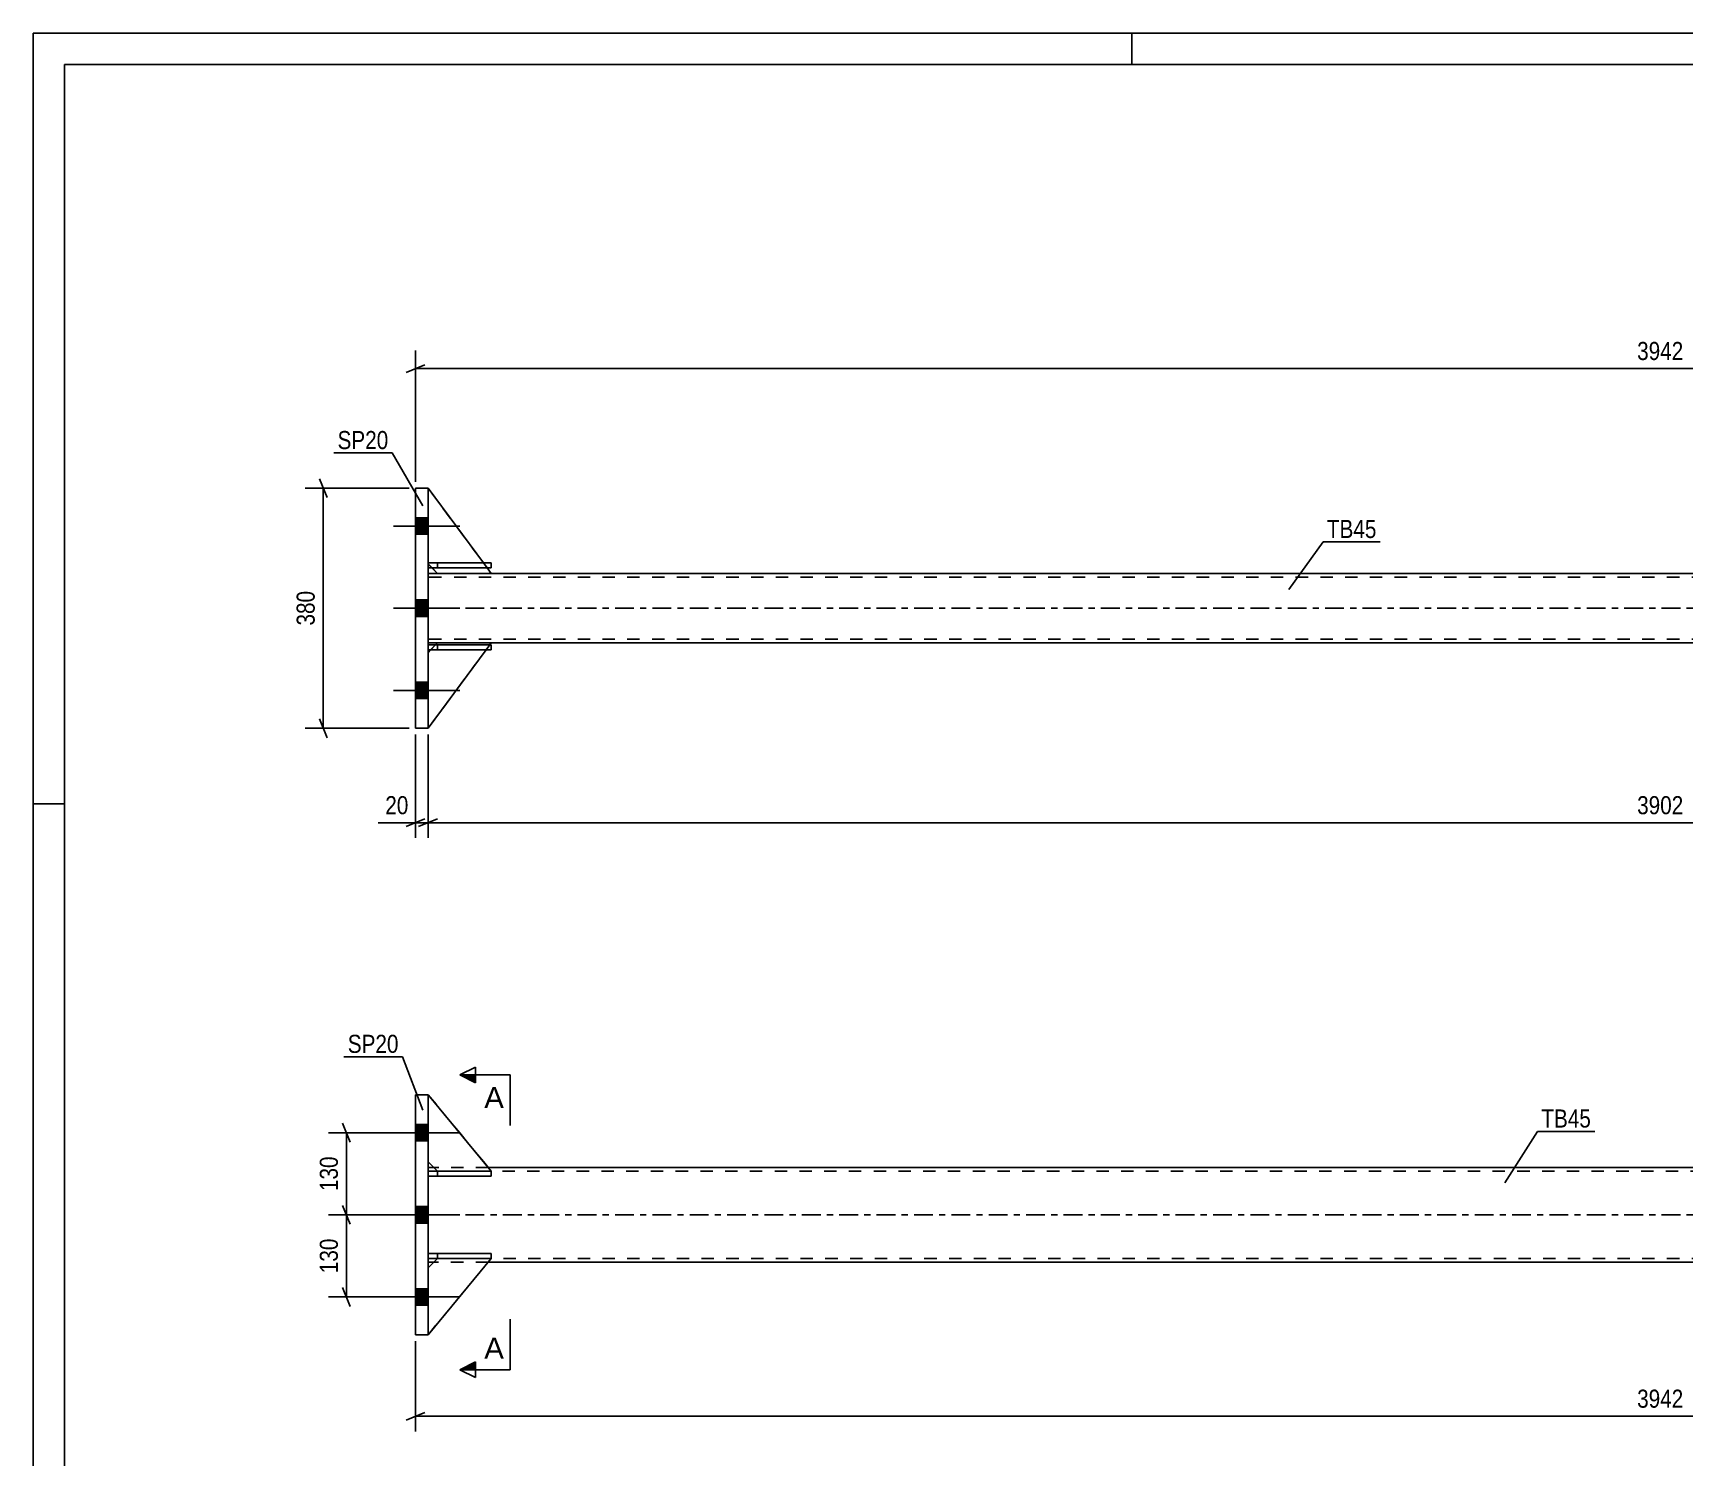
# Model space of a CAD drawing. Header units: millimetres. Extents: x 0 to 594, y 0 to 420.
# Drawn here: x 0 to 261.6, y 194.5 to 420 of the extents above; entities that cross this region are included whole.
import ezdxf

# ---------------------------------------------------------------- set-up
doc = ezdxf.new("R2010")
doc.units = ezdxf.units.MM
doc.linetypes.add('DXK_LINE_DOT2', pattern=[3.9198, 1.9599, -1.9599])
doc.linetypes.add('DXK_LINE_DOT3', pattern=[5.9187, 2.979, -0.9799, 0.9799, -0.9799])
doc.styles.add('Arial', font='ARIAL.TTF', dxfattribs={"height": 0.2})
doc.styles.add('Arial Narrow', font='ARIALN.TTF', dxfattribs={"height": 0.2})

# ---------------------------------------------------------------- blocks, each defined once
blk = doc.blocks.new('Unknown-580441478-1163')
at = {"color": 5, "linetype": 'Continuous'}
for p, q in [((594, 420), (0, 420)), ((0, 420), (0, 0)), ((174, 415), (174, 420)), ((589, 415), (5, 415)), ((5, 415), (5, 5)), ((5, 298), (0, 298))]:
    blk.add_line(p, q, dxfattribs=at)
blk = doc.blocks.new('Part-580441478-1794 - 1775')
at = {"color": 2, "linetype": 'Continuous'}
for p, q in [((63.47, 240.46), (62.56, 240.46)), ((443.25, 240.46), (72.08, 240.46)), ((63.45, 225.46), (62.56, 225.46)), ((443.27, 225.46), (72.06, 225.46))]:
    blk.add_line(p, q, dxfattribs=at)
at = {"color": 7, "linetype": 'DXK_LINE_DOT2'}
for p, q in [((62.56, 225.46), (62.56, 240.46)), ((62.56, 239.86), (452.76, 239.86)), ((72.08, 240.46), (63.47, 240.46)), ((452.76, 226.06), (62.56, 226.06)), ((72.06, 225.46), (63.45, 225.46))]:
    blk.add_line(p, q, dxfattribs=at)
at = {"color": 7, "linetype": 'DXK_LINE_DOT3'}
blk.add_line((62.56, 232.96), (452.76, 232.96), dxfattribs=at)
blk = doc.blocks.new('Part-580441478-1797 - 1775')
at = {"color": 7, "linetype": 'DXK_LINE_DOT2'}
for p, q in [((62.56, 226.06), (62.56, 226.86)), ((64.06, 226.86), (62.56, 226.86)), ((72.56, 226.86), (62.56, 226.86)), ((62.56, 226.06), (72.56, 226.06)), ((72.56, 226.06), (62.56, 226.06)), ((64.06, 226.06), (64.06, 226.86)), ((64.06, 226.86), (72.56, 226.86)), ((72.56, 226.06), (72.56, 226.86))]:
    blk.add_line(p, q, dxfattribs=at)
blk = doc.blocks.new('Part-580441478-1788 - 1775')
at = {"color": 2, "linetype": 'Continuous'}
for p, q in [((72.56, 239.87), (62.56, 251.96)), ((64.06, 239.87), (62.56, 241.37)), ((64.06, 239.87), (64.06, 239.87)), ((64.06, 239.87), (72.56, 239.87)), ((72.56, 239.87), (72.56, 239.87))]:
    blk.add_line(p, q, dxfattribs=at)
at = {"color": 7, "linetype": 'DXK_LINE_DOT2'}
for p, q in [((62.56, 241.37), (62.56, 251.96)), ((62.56, 251.96), (72.56, 239.87)), ((64.06, 239.87), (62.56, 241.37)), ((72.56, 239.87), (64.06, 239.87))]:
    blk.add_line(p, q, dxfattribs=at)
blk = doc.blocks.new('Part-580441478-1800 - 1775')
at = {"color": 7, "linetype": 'DXK_LINE_DOT2'}
for p, q in [((62.56, 239.86), (62.56, 239.06)), ((64.06, 239.86), (62.56, 239.86)), ((72.56, 239.86), (62.56, 239.86)), ((62.56, 239.06), (72.56, 239.06)), ((72.56, 239.06), (62.56, 239.06)), ((64.06, 239.06), (64.06, 239.86)), ((64.06, 239.86), (72.56, 239.86)), ((72.56, 239.86), (72.56, 239.06))]:
    blk.add_line(p, q, dxfattribs=at)
blk = doc.blocks.new('Part-580441478-1803 - 1775')
at = {"color": 2, "linetype": 'Continuous'}
for p, q in [((62.56, 226.86), (72.56, 226.86)), ((62.56, 226.86), (62.56, 226.86)), ((62.56, 226.86), (62.56, 226.06)), ((71.74, 226.06), (62.56, 226.06)), ((62.56, 226.06), (62.56, 226.06)), ((72.56, 226.06), (72.56, 226.86)), ((72.56, 226.06), (72.56, 226.06))]:
    blk.add_line(p, q, dxfattribs=at)
at = {"color": 7, "linetype": 'DXK_LINE_DOT2'}
for p, q in [((62.56, 226.06), (62.56, 226.86)), ((64.06, 226.86), (62.56, 226.86)), ((64.06, 226.06), (62.56, 226.06)), ((72.56, 226.86), (64.06, 226.86)), ((64.06, 226.86), (64.06, 226.06)), ((72.56, 226.06), (64.06, 226.06)), ((72.56, 226.06), (71.74, 226.06)), ((72.56, 226.06), (72.56, 226.06))]:
    blk.add_line(p, q, dxfattribs=at)
blk = doc.blocks.new('Part-580441478-1806 - 1775')
at = {"color": 7, "linetype": 'DXK_LINE_DOT2'}
for p, q in [((64.06, 226.07), (62.56, 224.57)), ((62.56, 213.96), (72.56, 226.07)), ((62.56, 224.57), (64.06, 226.07)), ((62.56, 213.96), (72.56, 226.07)), ((72.56, 226.07), (64.06, 226.07)), ((64.06, 226.07), (64.06, 226.07)), ((64.06, 226.07), (72.56, 226.07)), ((72.56, 226.07), (72.56, 226.07)), ((62.56, 224.57), (62.56, 213.96))]:
    blk.add_line(p, q, dxfattribs=at)
blk = doc.blocks.new('Part-580441478-1809 - 1775')
at = {"color": 2, "linetype": 'Continuous'}
for p, q in [((62.56, 213.96), (72.56, 226.07)), ((62.56, 224.57), (64.05, 226.06)), ((72.56, 226.07), (71.74, 226.07)), ((72.56, 226.07), (72.56, 226.07)), ((62.56, 213.96), (62.56, 213.96))]:
    blk.add_line(p, q, dxfattribs=at)
at = {"color": 7, "linetype": 'DXK_LINE_DOT2'}
for p, q in [((62.56, 224.57), (64.06, 226.07)), ((62.56, 213.96), (72.56, 226.07)), ((64.05, 226.06), (64.06, 226.07)), ((71.74, 226.07), (64.06, 226.07)), ((64.06, 226.07), (64.06, 226.07)), ((64.06, 226.07), (72.56, 226.07)), ((62.56, 224.57), (62.56, 213.96)), ((62.56, 213.96), (62.56, 213.96))]:
    blk.add_line(p, q, dxfattribs=at)
blk = doc.blocks.new('Part-580441478-1812 - 1775')
at = {"color": 7, "linetype": 'DXK_LINE_DOT2'}
for p, q in [((62.56, 241.37), (62.56, 251.96)), ((62.56, 251.96), (72.56, 239.87)), ((72.56, 239.87), (62.56, 251.96)), ((64.06, 239.87), (62.56, 241.37)), ((62.56, 241.37), (64.06, 239.87)), ((72.56, 239.87), (64.06, 239.87)), ((64.06, 239.87), (64.06, 239.87)), ((64.06, 239.87), (72.56, 239.87)), ((72.56, 239.87), (72.56, 239.87))]:
    blk.add_line(p, q, dxfattribs=at)
blk = doc.blocks.new('Bolt-580441478-1825 - 1775')
at = {"linetype": 'Continuous'}
for points in [[(60.56, 247.26), (60.56, 244.66), (62.56, 244.66), (62.56, 247.26)], [(60.56, 247.26), (60.56, 244.66), (62.56, 244.66), (62.56, 247.26)], [(60.56, 247.26), (60.56, 244.66), (62.56, 244.66), (62.56, 247.26)], [(60.56, 234.26), (60.56, 231.66), (62.56, 231.66), (62.56, 234.26)], [(60.56, 234.26), (60.56, 231.66), (62.56, 231.66), (62.56, 234.26)], [(60.56, 221.26), (60.56, 218.66), (62.56, 218.66), (62.56, 221.26)], [(60.56, 221.26), (60.56, 218.66), (62.56, 218.66), (62.56, 221.26)], [(60.56, 221.26), (60.56, 218.66), (62.56, 218.66), (62.56, 221.26)]]:
    blk.add_hatch(color=1, dxfattribs=at).paths.add_polyline_path(points)
at = {"color": 1, "linetype": 'Continuous'}
for p, q in [((57.06, 245.96), (67.56, 245.96)), ((57.06, 245.96), (67.56, 245.96)), ((57.06, 245.96), (67.56, 245.96)), ((60.56, 247.26), (62.56, 247.26)), ((60.56, 247.26), (62.56, 247.26)), ((60.56, 247.26), (62.56, 247.26)), ((60.56, 244.66), (62.56, 244.66)), ((60.56, 244.66), (62.56, 244.66)), ((60.56, 244.66), (62.56, 244.66)), ((57.06, 232.96), (67.56, 232.96)), ((57.06, 232.96), (67.56, 232.96)), ((60.56, 234.26), (62.56, 234.26)), ((60.56, 234.26), (62.56, 234.26)), ((60.56, 231.66), (62.56, 231.66)), ((60.56, 231.66), (62.56, 231.66)), ((57.06, 219.96), (67.56, 219.96)), ((57.06, 219.96), (67.56, 219.96)), ((57.06, 219.96), (67.56, 219.96)), ((60.56, 221.26), (62.56, 221.26)), ((60.56, 221.26), (62.56, 221.26)), ((60.56, 221.26), (62.56, 221.26)), ((60.56, 218.66), (62.56, 218.66)), ((60.56, 218.66), (62.56, 218.66)), ((60.56, 218.66), (62.56, 218.66))]:
    blk.add_line(p, q, dxfattribs=at)
blk = doc.blocks.new('Part-580441478-1832 - 1775')
at = {"color": 2, "linetype": 'Continuous'}
for p, q in [((62.56, 239.86), (72.56, 239.86)), ((62.56, 239.86), (62.56, 239.86)), ((62.56, 239.86), (62.56, 239.06)), ((72.56, 239.06), (62.56, 239.06)), ((62.56, 239.06), (62.56, 239.06)), ((72.56, 239.06), (72.56, 239.86))]:
    blk.add_line(p, q, dxfattribs=at)
at = {"color": 7, "linetype": 'DXK_LINE_DOT2'}
for p, q in [((62.56, 239.06), (62.56, 239.86)), ((64.06, 239.86), (62.56, 239.86)), ((64.06, 239.06), (62.56, 239.06)), ((72.56, 239.86), (64.06, 239.86)), ((64.06, 239.86), (64.06, 239.06)), ((64.06, 239.06), (72.56, 239.06))]:
    blk.add_line(p, q, dxfattribs=at)
blk = doc.blocks.new('Part-580441478-1837 - 1775')
at = {"color": 2, "linetype": 'Continuous'}
for p, q in [((60.56, 213.96), (60.56, 251.96)), ((60.56, 251.96), (62.56, 251.96)), ((62.56, 251.96), (62.56, 213.96)), ((62.56, 213.96), (60.56, 213.96))]:
    blk.add_line(p, q, dxfattribs=at)
blk = doc.blocks.new('Part-580441478-1650 - 1642')
at = {"color": 7, "linetype": 'DXK_LINE_DOT2'}
for p, q in [((62.56, 335.36), (62.56, 336.16)), ((62.56, 336.16), (64.06, 336.16)), ((62.56, 336.16), (72.56, 336.16)), ((64.06, 335.36), (62.56, 335.36)), ((62.56, 335.36), (62.56, 335.36)), ((62.56, 335.36), (72.56, 335.36)), ((64.06, 335.36), (64.06, 336.16)), ((64.06, 336.16), (72.56, 336.16)), ((72.56, 335.36), (64.06, 335.36)), ((72.56, 335.36), (72.56, 336.16))]:
    blk.add_line(p, q, dxfattribs=at)
blk = doc.blocks.new('Part-580441478-1658 - 1642')
at = {"color": 2, "linetype": 'Continuous'}
for p, q in [((64.06, 334.47), (62.56, 334.47)), ((442.76, 334.47), (72.56, 334.47)), ((62.56, 323.47), (64.06, 323.47)), ((442.76, 323.47), (72.56, 323.47))]:
    blk.add_line(p, q, dxfattribs=at)
at = {"color": 7, "linetype": 'DXK_LINE_DOT2'}
for p, q in [((62.56, 323.47), (62.56, 334.47)), ((452.76, 333.87), (62.56, 333.87)), ((72.56, 334.47), (64.06, 334.47)), ((452.76, 324.07), (62.56, 324.07)), ((72.56, 323.47), (64.06, 323.47))]:
    blk.add_line(p, q, dxfattribs=at)
at = {"color": 7, "linetype": 'DXK_LINE_DOT3'}
blk.add_line((62.56, 328.97), (452.76, 328.97), dxfattribs=at)
blk = doc.blocks.new('Part-580441478-1648 - 1642')
at = {"color": 2, "linetype": 'Continuous'}
for p, q in [((62.56, 336.16), (62.56, 336.16)), ((62.56, 336.16), (72.56, 336.16)), ((62.56, 336.16), (62.56, 335.36)), ((62.56, 335.36), (72.56, 335.36)), ((72.56, 336.16), (72.56, 335.36))]:
    blk.add_line(p, q, dxfattribs=at)
at = {"color": 7, "linetype": 'DXK_LINE_DOT2'}
for p, q in [((64.06, 336.16), (62.56, 336.16)), ((62.56, 336.16), (62.56, 336.16)), ((62.56, 335.36), (64.06, 335.36)), ((62.56, 335.36), (62.56, 335.36)), ((72.56, 336.16), (64.06, 336.16)), ((64.06, 336.16), (64.06, 335.36)), ((64.06, 335.36), (72.56, 335.36))]:
    blk.add_line(p, q, dxfattribs=at)
blk = doc.blocks.new('Part-580441478-1649 - 1642')
at = {"color": 7, "linetype": 'DXK_LINE_DOT2'}
for p, q in [((62.56, 322.36), (62.56, 323.16)), ((62.56, 323.16), (64.06, 323.16)), ((72.33, 323.16), (62.56, 323.16)), ((64.06, 322.36), (62.56, 322.36)), ((62.56, 322.36), (62.56, 322.36)), ((62.56, 322.36), (72.56, 322.36)), ((64.06, 322.36), (64.06, 323.16)), ((64.06, 323.16), (72.56, 323.16)), ((72.56, 322.36), (64.06, 322.36)), ((72.56, 322.36), (72.56, 323.16))]:
    blk.add_line(p, q, dxfattribs=at)
blk = doc.blocks.new('Part-580441478-1651 - 1642')
at = {"color": 7, "linetype": 'DXK_LINE_DOT2'}
for p, q in [((62.56, 309.97), (72.56, 323.47)), ((64.06, 323.47), (62.56, 321.97)), ((64.06, 323.47), (62.56, 321.97)), ((62.56, 321.97), (62.56, 321.97)), ((62.56, 321.97), (62.56, 309.97)), ((72.56, 323.47), (64.06, 323.47)), ((64.06, 323.47), (64.06, 323.47)), ((72.56, 323.47), (64.06, 323.47))]:
    blk.add_line(p, q, dxfattribs=at)
blk = doc.blocks.new('Part-580441478-1652 - 1642')
at = {"color": 2, "linetype": 'Continuous'}
for p, q in [((62.56, 347.97), (71.32, 336.16)), ((63.18, 335.36), (64.06, 334.47)), ((71.91, 335.36), (72.56, 334.47)), ((72.56, 334.47), (64.06, 334.47))]:
    blk.add_line(p, q, dxfattribs=at)
at = {"color": 7, "linetype": 'DXK_LINE_DOT2'}
for p, q in [((62.56, 347.97), (62.56, 347.97)), ((62.56, 335.97), (62.56, 347.97)), ((62.56, 347.97), (62.56, 347.97)), ((63.18, 335.36), (62.56, 335.97)), ((71.32, 336.16), (71.91, 335.36))]:
    blk.add_line(p, q, dxfattribs=at)
blk = doc.blocks.new('Part-580441478-1653 - 1642')
at = {"color": 7, "linetype": 'DXK_LINE_DOT2'}
for p, q in [((62.56, 347.97), (72.56, 334.47)), ((62.56, 335.97), (62.56, 347.97)), ((64.06, 334.47), (62.56, 335.97)), ((72.56, 334.47), (64.06, 334.47))]:
    blk.add_line(p, q, dxfattribs=at)
blk = doc.blocks.new('Part-580441478-1669 - 1642')
at = {"color": 2, "linetype": 'Continuous'}
for p, q in [((60.56, 347.97), (62.56, 347.97)), ((60.56, 309.97), (60.56, 347.97)), ((62.56, 347.97), (62.56, 309.97)), ((62.56, 309.97), (60.56, 309.97))]:
    blk.add_line(p, q, dxfattribs=at)
blk = doc.blocks.new('Part-580441478-1670 - 1642')
at = {"color": 7, "linetype": 'DXK_LINE_DOT2'}
for p, q in [((64.06, 323.47), (62.56, 321.97)), ((62.56, 321.97), (62.56, 321.97)), ((62.56, 309.97), (62.56, 321.97)), ((62.95, 322.36), (63.75, 323.16)), ((64.06, 323.47), (72.56, 323.47)), ((71.74, 322.36), (72.33, 323.16)), ((72.33, 323.16), (72.33, 323.16)), ((62.56, 309.97), (62.56, 309.97)), ((62.56, 309.97), (62.56, 309.97))]:
    blk.add_line(p, q, dxfattribs=at)
at = {"color": 2, "linetype": 'Continuous'}
for p, q in [((62.56, 309.97), (71.74, 322.36)), ((62.56, 321.97), (62.95, 322.36)), ((63.75, 323.16), (64.06, 323.47)), ((64.06, 323.47), (72.56, 323.47)), ((64.06, 323.47), (64.06, 323.47)), ((72.33, 323.16), (72.56, 323.47))]:
    blk.add_line(p, q, dxfattribs=at)
blk = doc.blocks.new('Bolt-580441478-1673 - 1642')
at = {"linetype": 'Continuous'}
for points in [[(62.56, 340.67), (62.56, 343.27), (60.56, 343.27), (60.56, 340.67)], [(62.56, 340.67), (62.56, 343.27), (60.56, 343.27), (60.56, 340.67)], [(62.56, 340.67), (62.56, 343.27), (60.56, 343.27), (60.56, 340.67)], [(62.56, 327.67), (62.56, 330.27), (60.56, 330.27), (60.56, 327.67)], [(62.56, 327.67), (62.56, 330.27), (60.56, 330.27), (60.56, 327.67)], [(62.56, 314.67), (62.56, 317.27), (60.56, 317.27), (60.56, 314.67)], [(62.56, 314.67), (62.56, 317.27), (60.56, 317.27), (60.56, 314.67)], [(62.56, 314.67), (62.56, 317.27), (60.56, 317.27), (60.56, 314.67)]]:
    blk.add_hatch(color=1, dxfattribs=at).paths.add_polyline_path(points)
at = {"color": 1, "linetype": 'Continuous'}
for p, q in [((60.56, 343.27), (62.56, 343.27)), ((60.56, 343.27), (62.56, 343.27)), ((60.56, 343.27), (62.56, 343.27)), ((57.06, 341.97), (67.56, 341.97)), ((57.06, 341.97), (67.56, 341.97)), ((57.06, 341.97), (67.56, 341.97)), ((60.56, 340.67), (62.56, 340.67)), ((60.56, 340.67), (62.56, 340.67)), ((60.56, 340.67), (62.56, 340.67)), ((60.56, 330.27), (62.56, 330.27)), ((60.56, 330.27), (62.56, 330.27)), ((57.06, 328.97), (67.56, 328.97)), ((57.06, 328.97), (67.56, 328.97)), ((60.56, 327.67), (62.56, 327.67)), ((60.56, 327.67), (62.56, 327.67)), ((60.56, 317.27), (62.56, 317.27)), ((60.56, 317.27), (62.56, 317.27)), ((60.56, 317.27), (62.56, 317.27)), ((57.06, 315.97), (67.56, 315.97)), ((57.06, 315.97), (67.56, 315.97)), ((57.06, 315.97), (67.56, 315.97)), ((60.56, 314.67), (62.56, 314.67)), ((60.56, 314.67), (62.56, 314.67)), ((60.56, 314.67), (62.56, 314.67))]:
    blk.add_line(p, q, dxfattribs=at)
blk = doc.blocks.new('Part-580441478-1682 - 1642')
at = {"color": 2, "linetype": 'Continuous'}
for p, q in [((62.56, 323.16), (62.56, 323.16)), ((62.56, 323.16), (72.56, 323.16)), ((62.56, 322.36), (62.56, 323.16)), ((62.56, 322.36), (72.56, 322.36)), ((72.56, 323.16), (72.56, 322.36))]:
    blk.add_line(p, q, dxfattribs=at)
at = {"color": 7, "linetype": 'DXK_LINE_DOT2'}
for p, q in [((64.06, 323.16), (62.56, 323.16)), ((62.56, 323.16), (62.56, 323.16)), ((62.56, 322.36), (62.56, 322.36)), ((62.56, 322.36), (64.06, 322.36)), ((62.56, 322.36), (62.56, 322.36)), ((72.56, 323.16), (64.06, 323.16)), ((64.06, 323.16), (64.06, 322.36)), ((64.06, 322.36), (72.56, 322.36))]:
    blk.add_line(p, q, dxfattribs=at)
blk = doc.blocks.new('StraightDimension-580441478-1845 - 1775')
at = {"color": 7, "linetype": 'Continuous'}
for p, q in [((60.56, 212.96), (60.56, 198.68)), ((62.06, 201.68), (59.06, 200.48)), ((60.56, 201.08), (454.76, 201.08))]:
    blk.add_line(p, q, dxfattribs=at)
at = {"color": 0}
blk.add_wipeout([(261.92, 201.83), (261.92, 206.03), (253.41, 206.03), (253.41, 201.83)], dxfattribs=at)
at = {"color": 3, "style": 'Arial Narrow'}
blk.add_text('3942', height=2.863, dxfattribs=at).set_placement((254.01, 202.43))
blk = doc.blocks.new('StraightDimension-580441478-1856 - 1775')
at = {"color": 7, "linetype": 'Continuous'}
for p, q in [((59.56, 232.96), (46.77, 232.96)), ((50.22, 231.46), (49.02, 234.46)), ((49.62, 219.96), (49.62, 232.96)), ((59.56, 219.96), (46.77, 219.96)), ((49.02, 221.46), (50.22, 218.46))]:
    blk.add_line(p, q, dxfattribs=at)
at = {"color": 0}
blk.add_wipeout([(48.87, 229.8), (44.67, 229.8), (44.67, 223.12), (48.87, 223.12)], dxfattribs=at)
at = {"color": 3, "style": 'Arial Narrow'}
blk.add_text('130', height=2.863, rotation=90.0002, dxfattribs=at).set_placement((48.27, 223.72))
blk = doc.blocks.new('StraightDimension-580441478-1869 - 1775')
at = {"color": 7, "linetype": 'Continuous'}
for p, q in [((59.56, 245.96), (46.77, 245.96)), ((50.22, 244.46), (49.02, 247.46)), ((49.62, 232.96), (49.62, 245.96)), ((59.56, 232.96), (46.77, 232.96)), ((49.02, 234.46), (50.22, 231.46))]:
    blk.add_line(p, q, dxfattribs=at)
at = {"color": 0}
blk.add_wipeout([(48.87, 242.8), (44.67, 242.8), (44.67, 236.12), (48.87, 236.12)], dxfattribs=at)
at = {"color": 3, "style": 'Arial Narrow'}
blk.add_text('130', height=2.863, rotation=90.0002, dxfattribs=at).set_placement((48.27, 236.72))
blk = doc.blocks.new('StraightDimension-580441478-1714 - 1642')
at = {"color": 7, "linetype": 'Continuous'}
for p, q in [((62.56, 308.97), (62.56, 292.61)), ((64.06, 295.61), (61.06, 294.41)), ((62.56, 295.01), (452.76, 295.01))]:
    blk.add_line(p, q, dxfattribs=at)
at = {"color": 0}
blk.add_wipeout([(261.92, 295.76), (261.92, 299.96), (253.41, 299.96), (253.41, 295.76)], dxfattribs=at)
at = {"color": 3, "style": 'Arial Narrow'}
blk.add_text('3902', height=2.863, dxfattribs=at).set_placement((254.01, 296.36))
blk = doc.blocks.new('StraightDimension-580441478-1756 - 1642')
at = {"color": 7, "linetype": 'Continuous'}
for p, q in [((60.56, 308.97), (60.56, 292.61)), ((62.56, 308.97), (62.56, 292.61)), ((59.06, 294.41), (62.06, 295.61)), ((64.06, 295.61), (61.06, 294.41)), ((60.56, 295.01), (62.56, 295.01))]:
    blk.add_line(p, q, dxfattribs=at)
at = {"color": 0}
blk.add_wipeout([(60.04, 295.76), (60.04, 299.96), (55.18, 299.96), (55.18, 295.76)], dxfattribs=at)
at = {"color": 7, "linetype": 'Continuous'}
blk.add_line((60.56, 295.01), (54.66, 295.01), dxfattribs=at)
blk.add_line((60.56, 295.01), (54.66, 295.01), dxfattribs=at)
at = {"color": 3, "style": 'Arial Narrow'}
blk.add_text('20', height=2.863, dxfattribs=at).set_placement((55.78, 296.36))
blk = doc.blocks.new('StraightDimension-580441478-1692 - 1642')
at = {"color": 7, "linetype": 'Continuous'}
for p, q in [((59.56, 347.97), (43.1, 347.97)), ((46.55, 346.47), (45.35, 349.47)), ((45.95, 309.97), (45.95, 347.97)), ((45.35, 311.47), (46.55, 308.47)), ((59.56, 309.97), (43.1, 309.97))]:
    blk.add_line(p, q, dxfattribs=at)
at = {"color": 0}
blk.add_wipeout([(45.2, 332.32), (41, 332.32), (41, 325.63), (45.2, 325.63)], dxfattribs=at)
at = {"color": 3, "style": 'Arial Narrow'}
blk.add_text('380', height=2.863, rotation=90.0002, dxfattribs=at).set_placement((44.6, 326.23))
blk = doc.blocks.new('StraightDimension-580441478-1703 - 1642')
at = {"color": 7, "linetype": 'Continuous'}
for p, q in [((60.56, 348.97), (60.56, 369.75)), ((62.06, 367.5), (59.06, 366.3)), ((60.56, 366.9), (454.76, 366.9))]:
    blk.add_line(p, q, dxfattribs=at)
at = {"color": 0}
blk.add_wipeout([(261.92, 367.65), (261.92, 371.85), (253.41, 371.85), (253.41, 367.65)], dxfattribs=at)
at = {"color": 3, "style": 'Arial Narrow'}
blk.add_text('3942', height=2.863, dxfattribs=at).set_placement((254.01, 368.25))
blk = doc.blocks.new('Mark-580441478-1790 - 1775')
at = {"color": 0}
blk.add_wipeout([(246.69, 246.77), (246.69, 249.77), (238.84, 249.77), (238.84, 246.77)], dxfattribs=at)
blk.add_wipeout([(246.69, 246.77), (246.69, 249.77), (238.84, 249.77), (238.84, 246.77)], dxfattribs=at)
at = {"color": 30, "linetype": 'Continuous'}
for p, q in [((233.07, 238), (238.24, 246.17)), ((238.24, 246.17), (247.29, 246.17))]:
    blk.add_line(p, q, dxfattribs=at)
at = {"color": 3, "style": 'Arial Narrow'}
blk.add_text('TB45', height=2.863, dxfattribs=at).set_placement((238.84, 246.77))
blk = doc.blocks.new('SectionMark-580441478-1960 - 1775')
at = {"linetype": 'Continuous'}
for points in [[(70.06, 255.1), (70.06, 253.85), (67.56, 255.1)], [(70.06, 209.69), (70.06, 208.44), (67.56, 208.44)]]:
    blk.add_hatch(color=6, dxfattribs=at).paths.add_polyline_path(points)
at = {"color": 6, "linetype": 'Continuous'}
for p, q in [((67.56, 255.1), (70.06, 256.35)), ((70.06, 253.85), (70.06, 256.35)), ((75.56, 255.1), (67.56, 255.1)), ((67.56, 255.1), (70.06, 253.85)), ((67.56, 208.44), (70.06, 209.69)), ((70.06, 209.69), (70.06, 207.19)), ((75.56, 208.44), (67.56, 208.44)), ((70.06, 207.19), (67.56, 208.44))]:
    blk.add_line(p, q, dxfattribs=at)
at = {"color": 0, "linetype": 'Continuous'}
for points in [[(74.56, 249.85), (74.56, 253.35), (71.45, 253.35), (71.45, 249.85)], [(74.56, 210.19), (74.56, 213.69), (71.45, 213.69), (71.45, 210.19)]]:
    blk.add_wipeout(points, dxfattribs=at)
at = {"color": 6, "linetype": 'Continuous'}
for p, q in [((75.56, 255.1), (75.56, 247.1)), ((75.56, 208.44), (75.56, 216.44))]:
    blk.add_line(p, q, dxfattribs=at)
at = {"color": 3, "linetype": 'Continuous', "style": 'Arial'}
for p in [(71.45, 249.85), (71.45, 210.19)]:
    blk.add_text('A', height=3.34, dxfattribs=at).set_placement(p)
blk = doc.blocks.new('Mark-580441478-1833 - 1775')
at = {"color": 0}
blk.add_wipeout([(57.88, 258.59), (57.88, 261.59), (49.84, 261.59), (49.84, 258.59)], dxfattribs=at)
blk.add_wipeout([(57.88, 258.59), (57.88, 261.59), (49.84, 261.59), (49.84, 258.59)], dxfattribs=at)
at = {"color": 30, "linetype": 'Continuous'}
for p in [(49.24, 257.99), (61.7, 249.51)]:
    blk.add_line(p, (58.48, 257.99), dxfattribs=at)
at = {"color": 3, "style": 'Arial Narrow'}
blk.add_text('SP20', height=2.863, dxfattribs=at).set_placement((49.84, 258.59))
blk = doc.blocks.new('Mark-580441478-1654 - 1642')
at = {"color": 0}
blk.add_wipeout([(212.73, 340.08), (212.73, 343.08), (204.88, 343.08), (204.88, 340.08)], dxfattribs=at)
blk.add_wipeout([(212.73, 340.08), (212.73, 343.08), (204.88, 343.08), (204.88, 340.08)], dxfattribs=at)
at = {"color": 30, "linetype": 'Continuous'}
for p, q in [((198.84, 331.92), (204.28, 339.48)), ((204.28, 339.48), (213.33, 339.48))]:
    blk.add_line(p, q, dxfattribs=at)
at = {"color": 3, "style": 'Arial Narrow'}
blk.add_text('TB45', height=2.863, dxfattribs=at).set_placement((204.88, 340.08))
blk = doc.blocks.new('Mark-580441478-1665 - 1642')
at = {"color": 0}
blk.add_wipeout([(56.26, 354.15), (56.26, 357.15), (48.22, 357.15), (48.22, 354.15)], dxfattribs=at)
blk.add_wipeout([(56.26, 354.15), (56.26, 357.15), (48.22, 357.15), (48.22, 354.15)], dxfattribs=at)
at = {"color": 30, "linetype": 'Continuous'}
for p in [(47.62, 353.55), (61.7, 345.19)]:
    blk.add_line(p, (56.86, 353.55), dxfattribs=at)
at = {"color": 3, "style": 'Arial Narrow'}
blk.add_text('SP20', height=2.863, dxfattribs=at).set_placement((48.22, 354.15))

msp = doc.modelspace()

# ---------------------------------------------------------------- block references
for name in ['Unknown-580441478-1163', 'Part-580441478-1669 - 1642', 'Part-580441478-1652 - 1642', 'Part-580441478-1653 - 1642', 'Bolt-580441478-1673 - 1642', 'Part-580441478-1650 - 1642', 'Part-580441478-1648 - 1642', 'Part-580441478-1658 - 1642', 'Part-580441478-1651 - 1642', 'Part-580441478-1670 - 1642', 'Part-580441478-1649 - 1642', 'Part-580441478-1682 - 1642', 'Part-580441478-1837 - 1775', 'Part-580441478-1788 - 1775', 'Part-580441478-1812 - 1775', 'Bolt-580441478-1825 - 1775', 'Part-580441478-1794 - 1775', 'Part-580441478-1800 - 1775', 'Part-580441478-1832 - 1775', 'Part-580441478-1797 - 1775', 'Part-580441478-1803 - 1775', 'Part-580441478-1806 - 1775', 'Part-580441478-1809 - 1775']:
    msp.add_blockref(name, (0, 0))

# ---------------------------------------------------------------- next in the draw order: block references
for name in ['Mark-580441478-1654 - 1642', 'StraightDimension-580441478-1714 - 1642', 'Mark-580441478-1833 - 1775', 'Mark-580441478-1790 - 1775', 'StraightDimension-580441478-1856 - 1775', 'StraightDimension-580441478-1845 - 1775']:
    msp.add_blockref(name, (0, 0))

# ---------------------------------------------------------------- next in the draw order: block references
for name in ['StraightDimension-580441478-1756 - 1642', 'SectionMark-580441478-1960 - 1775', 'StraightDimension-580441478-1869 - 1775']:
    msp.add_blockref(name, (0, 0))

# ---------------------------------------------------------------- next in the draw order: block references
msp.add_blockref('StraightDimension-580441478-1692 - 1642', (0, 0))

# ---------------------------------------------------------------- next in the draw order: block references
msp.add_blockref('StraightDimension-580441478-1703 - 1642', (0, 0))

# ---------------------------------------------------------------- next in the draw order: block references
msp.add_blockref('Mark-580441478-1665 - 1642', (0, 0))

doc.saveas('drawing.dxf')
